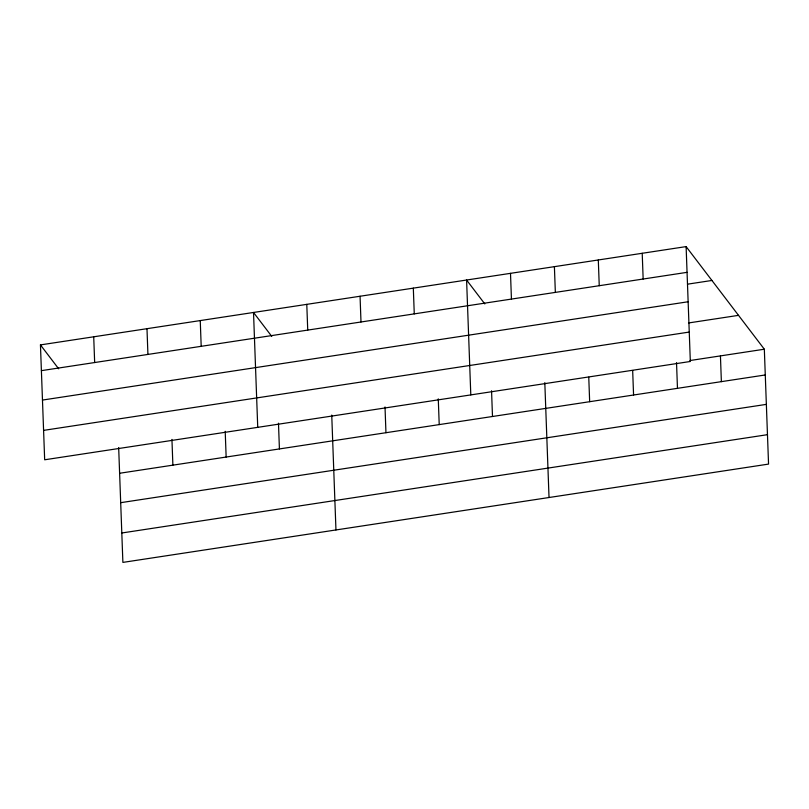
<?xml version="1.0" encoding="UTF-8"?>
<svg xmlns="http://www.w3.org/2000/svg" width="809" height="809" viewBox="0 0 809 809"><rect width="100%" height="100%" fill="white"/><g stroke="black" fill="none" stroke-linecap="round" stroke-linejoin="round"><path stroke-width="1.21" d="M686.113 246.603L690.33 361.481L44.667 459.785L40.45 344.907L686.113 246.603L764.333 349.215L768.55 464.093L122.887 562.397L118.67 447.519M41.39 370.653L687.063 272.34M687.539 284.171L711.93 280.46M42.472 400.071L688.135 301.757M688.52 322.963L738.526 315.348M43.585 430.378L689.248 332.064M689.946 360.541L764.333 349.215M119.611 473.265L765.284 374.961M120.693 502.682L766.356 404.369M121.805 532.989L767.468 434.676M484.813 303.931L466.591 280.025L470.798 394.903M271.743 336.372L253.52 312.466L257.737 427.344M40.45 344.907L58.673 368.813M720.435 355.899L721.375 381.646M676.526 362.584L677.467 388.33M642.215 253.288L643.155 279.034M632.668 370.492L633.568 395.014M598.306 259.972L599.247 285.719M588.76 377.176L589.66 401.699M554.398 266.657L555.348 292.403M544.811 382.637L549.028 497.515M510.499 273.341L511.44 299.087M491.548 390.747L492.489 416.493M438.276 398.857L439.216 424.604M413.318 288.135L414.269 313.882M385.013 406.967L385.954 432.714M360.056 296.246L360.996 321.992M331.741 415.078L335.957 529.956M306.783 304.356L307.733 330.102M278.478 423.188L279.418 448.934M225.205 431.298L226.146 457.045M200.248 320.576L201.198 346.323M171.943 439.408L172.883 465.155M146.985 328.687L147.926 354.433M93.713 336.797L94.663 362.543"/></g></svg>
